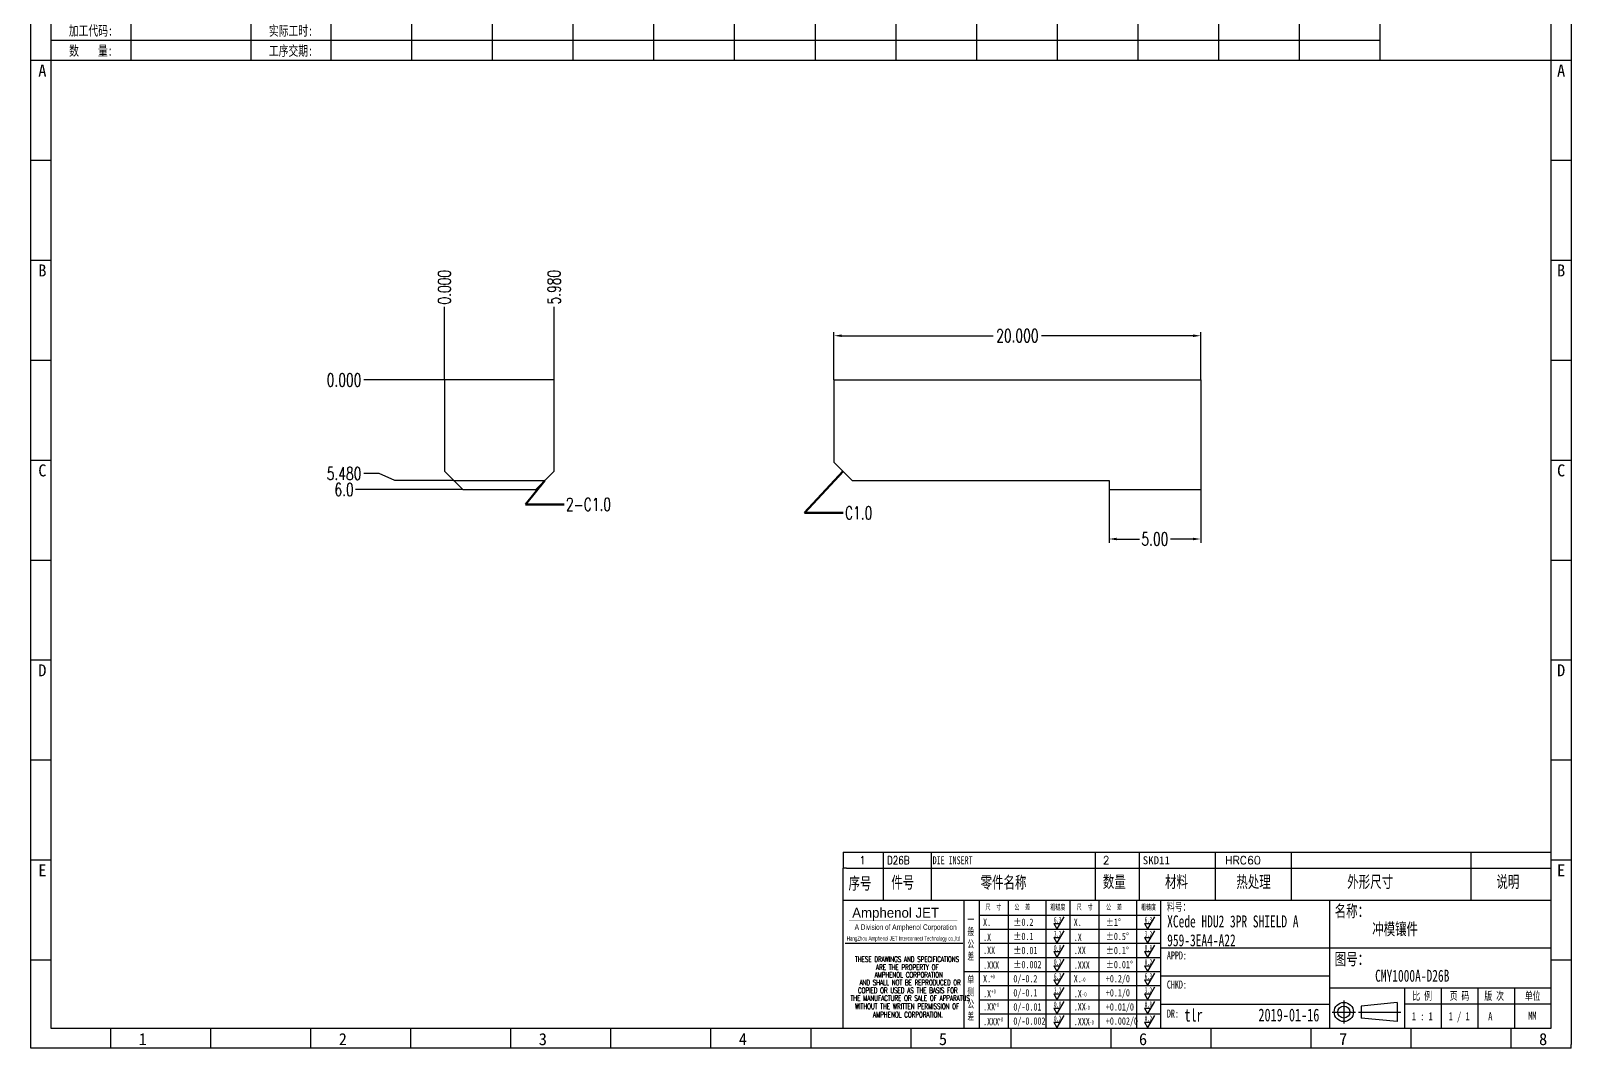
# Model space of a CAD drawing. Header units: millimetres. Extents: x -2852 to 5627, y -2271 to 1849.
# Drawn here: x -2097.1 to -2013.1, y -8.2 to 47.3 of the extents above; entities that cross this region are included whole.
import ezdxf
from ezdxf.enums import TextEntityAlignment as Align

# ---------------------------------------------------------------- set-up
doc = ezdxf.new("R2010")
doc.units = ezdxf.units.MM
doc.header["$PDSIZE"] = 3
for name, color, linetype in [('1', 7, 'Continuous'), ('41', 1, 'Continuous'), ('D03', 7, 'Continuous')]:
    doc.layers.add(name, color=color, linetype=linetype)
doc.styles.add('CH', font='仿宋_GB2312_0.ttf')
doc.styles.add('jet02', font='simplex.shx', dxfattribs={"width": 0.7})
doc.styles.add('SIMPLEX', font='SIMPLEX')
doc.styles.get("Standard").update_dxf_attribs({"font": '仿宋_GB2312_0.ttf', "width": 0.7})
doc.styles.add('TEXTSTYLE_1', font='TRIUMB.TTF')
doc.styles.add('TEXTSTYLE_2', font='TRIUM.TTF')
doc.styles.add('tk', font='', dxfattribs={"width": 0.7})
doc.styles.add('tk 2', font='仿宋_GB2312_0.ttf', dxfattribs={"width": 0.65})
doc.styles.add('tk 4', font='simplex.shx', dxfattribs={"width": 0.65, "bigfont": 'bigfont.shx'})
doc.styles.get('tk').set_extended_font_data('NSimSun')
doc.dimstyles.new('jet02', dxfattribs={"dimtxt": 3.5, "dimasz": 2.1, "dimexe": 1, "dimexo": 0, "dimgap": 0.5, "dimtad": 0, "dimtoh": 1, "dimdec": 3, "dimzin": 9, "dimdsep": 46, "dimtxsty": 'jet02', "dimcen": 0, "dimclrt": 256, "dimazin": 2, "dimtfac": 1, "dimtdec": 3, "dimtofl": 0, "dimtmove": 0, "dimatfit": 1, "dimfxl": 0, "dimarcsym": 0})

# ---------------------------------------------------------------- blocks, each defined once
blk = doc.blocks.new('A3-N')
at = {"layer": '1', "color": 1}
for p, q in [((0, 0), (0, 296.73)), ((0, 296.73), (420, 296.73)), ((21.82, 291.27), (21.82, 296.73)), ((49.09, 291.27), (49.09, 296.73)), ((76.36, 291.27), (76.36, 296.73)), ((103.64, 291.27), (103.64, 296.73)), ((103.64, 291.27), (103.64, 296.73)), ((103.64, 291.27), (103.64, 296.73)), ((130.91, 291.27), (130.91, 296.73)), ((158.18, 291.27), (158.18, 296.73)), ((185.45, 291.27), (185.45, 296.73)), ((212.73, 291.27), (212.73, 296.73)), ((240, 291.27), (240, 296.73)), ((267.27, 291.27), (267.27, 296.73)), ((294.55, 291.27), (294.55, 296.73)), ((321.82, 291.27), (321.82, 296.73)), ((349.09, 291.27), (349.09, 296.73)), ((376.36, 291.27), (376.36, 296.73)), ((403.64, 291.27), (403.64, 296.73)), ((420, 296.73), (420, 1)), ((5.45, 269.45), (0, 269.45)), ((420, 269.45), (414.55, 269.45)), ((5.45, 242.18), (0, 242.18)), ((420, 242.18), (414.55, 242.18)), ((5.45, 214.91), (0, 214.91)), ((420, 214.91), (414.55, 214.91)), ((5.45, 187.64), (0, 187.64)), ((420, 187.64), (414.55, 187.64)), ((5.45, 160.36), (0, 160.36)), ((420, 160.36), (414.55, 160.36)), ((5.45, 133.09), (0, 133.09)), ((420, 133.09), (414.55, 133.09)), ((5.45, 105.82), (0, 105.82)), ((420, 105.82), (414.55, 105.82)), ((5.45, 78.55), (0, 78.55)), ((420, 78.55), (414.55, 78.55)), ((5.45, 51.27), (0, 51.27)), ((420, 51.27), (414.55, 51.27)), ((222.45, 49.09), (221.45, 49.09)), ((221.45, 49.09), (221.45, 40.36)), ((222.45, 49.09), (414.55, 49.09)), ((232.36, 49.09), (232.36, 40.36)), ((245.45, 49.09), (245.45, 40.36)), ((290.18, 49.09), (290.18, 40.36)), ((302.18, 49.09), (302.18, 40.36)), ((322.91, 49.09), (322.91, 40.36)), ((343.64, 49.09), (343.64, 40.36)), ((392.73, 40.36), (392.73, 49.09)), ((258.55, 40.36), (258.55, 5.44)), ((266.45, 40.36), (266.45, 5.44)), ((276.78, 40.36), (276.78, 5.45)), ((291.18, 40.36), (291.18, 5.45)), ((301.51, 40.37), (301.51, 5.46)), ((308.01, 40.36), (308.01, 5.45)), ((354.09, 40.36), (354.09, 5.45)), ((308.01, 32.39), (258.55, 32.39)), ((308.01, 28.54), (258.55, 28.54)), ((414.55, 27.27), (308.01, 27.27)), ((5.45, 24), (0, 24)), ((308.01, 24.69), (258.55, 24.69)), ((420, 24), (414.55, 24)), ((308.01, 16.99), (258.55, 16.99)), ((354.09, 19.63), (308.01, 19.63)), ((308.01, 13.14), (258.55, 13.14)), ((414.55, 16.36), (354.09, 16.36)), ((374.55, 16.36), (374.55, 5.45)), ((384.55, 16.36), (384.55, 5.45)), ((394.55, 16.36), (394.55, 5.45)), ((404.55, 16.36), (404.55, 5.45)), ((308.01, 9.29), (258.55, 9.29)), ((308.01, 11.99), (354.09, 11.99)), ((372.51, 12.49), (362.69, 11.5)), ((362.69, 11.5), (362.69, 8.23)), ((372.51, 12.49), (372.51, 7.25)), ((414.55, 12), (374.55, 12)), ((21.82, 0), (21.82, 5.45)), ((49.09, 0), (49.09, 5.45)), ((76.36, 0), (76.36, 5.45)), ((103.64, 0), (103.64, 5.45)), ((130.91, 0), (130.91, 5.45)), ((158.18, 0), (158.18, 5.45)), ((185.45, 0), (185.45, 5.45)), ((212.73, 0), (212.73, 5.45)), ((240, 0), (240, 5.45)), ((267.27, 0), (267.27, 5.45)), ((294.55, 0), (294.55, 5.45)), ((321.82, 0), (321.82, 5.45)), ((349.09, 0), (349.09, 5.45)), ((372.51, 7.25), (362.69, 8.23)), ((376.36, 0), (376.36, 5.45)), ((403.64, 0), (403.64, 5.45)), ((1, 0), (0, 0)), ((420, 0), (1, 0)), ((420, 0), (420, 1))]:
    blk.add_line(p, q, dxfattribs=at)
at = {"layer": '1'}
for p, q in [((414.55, 278.18), (414.55, 284.73)), ((221.45, 40.36), (221.45, 5.45)), ((221.45, 40.36), (414.55, 40.36)), ((221.45, 40.36), (414.55, 40.36)), ((254.41, 40.36), (254.41, 5.45)), ((283.28, 40.36), (283.28, 5.45)), ((308.01, 36.24), (258.55, 36.24)), ((222.08, 28.67), (254.12, 28.67)), ((308.01, 20.84), (254.41, 20.84))]:
    blk.add_line(p, q, dxfattribs=at)
at = {"layer": '1', "color": 1, "ltscale": 0.05}
for p, q in [((278.93, 34.04), (279.79, 32.56)), ((278.93, 34.04), (280.65, 34.04)), ((281.68, 35.84), (279.79, 32.56)), ((303.66, 34.05), (304.52, 32.56)), ((303.66, 34.05), (305.38, 34.05)), ((306.41, 35.84), (304.52, 32.56)), ((278.93, 30.19), (279.79, 28.71)), ((278.93, 30.19), (280.65, 30.19)), ((281.68, 31.99), (279.79, 28.71)), ((303.66, 30.2), (305.38, 30.2)), ((303.66, 30.2), (304.52, 28.71)), ((306.41, 31.99), (304.52, 28.71)), ((278.93, 26.34), (279.79, 24.86)), ((278.93, 26.34), (280.65, 26.34)), ((281.68, 28.14), (279.79, 24.86)), ((303.66, 26.35), (304.52, 24.86)), ((303.66, 26.35), (305.38, 26.35)), ((306.41, 28.14), (304.52, 24.86)), ((278.93, 22.49), (280.65, 22.49)), ((278.93, 22.49), (279.79, 21.01)), ((281.68, 24.29), (279.79, 21.01)), ((303.66, 22.5), (305.38, 22.5)), ((303.66, 22.5), (304.52, 21.01)), ((306.41, 24.29), (304.52, 21.01)), ((278.93, 18.66), (279.79, 17.17)), ((278.93, 18.66), (280.65, 18.66)), ((281.68, 20.45), (279.79, 17.17)), ((303.66, 18.66), (304.52, 17.18)), ((303.66, 18.66), (305.38, 18.66)), ((306.41, 20.46), (304.52, 17.18)), ((278.93, 14.81), (280.65, 14.81)), ((278.93, 14.81), (279.79, 13.32)), ((281.68, 16.6), (279.79, 13.32)), ((281.68, 12.75), (279.79, 9.47)), ((303.66, 14.81), (305.38, 14.81)), ((303.66, 14.81), (304.52, 13.33)), ((306.41, 16.61), (304.52, 13.33)), ((306.41, 12.76), (304.52, 9.48)), ((278.93, 10.96), (279.79, 9.47)), ((278.93, 10.96), (280.65, 10.96)), ((281.68, 8.9), (279.79, 5.62)), ((303.66, 10.96), (304.52, 9.48)), ((303.66, 10.96), (305.38, 10.96)), ((306.41, 8.91), (304.52, 5.63)), ((278.93, 7.11), (279.79, 5.62)), ((278.93, 7.11), (280.65, 7.11)), ((303.66, 7.11), (305.38, 7.11)), ((303.66, 7.11), (304.52, 5.63))]:
    blk.add_line(p, q, dxfattribs=at)
at = {"layer": '1', "color": 1, "ltscale": 0.1}
for p, q in [((358.01, 13.02), (358.01, 6.71)), ((354.86, 9.87), (361.17, 9.87)), ((362.03, 9.87), (373.54, 9.87))]:
    blk.add_line(p, q, dxfattribs=at)
at = {"layer": '1'}
blk.add_lwpolyline([(221.45, 5.45), (414.55, 5.45), (414.55, 291.27), (5.45, 291.27), (5.45, 5.45), (414.55, 5.45)], dxfattribs=at)
at = {"layer": '1', "color": 7, "linetype": 'Continuous', "const_width": 0.123}
blk.add_lwpolyline([(223.11, 34.74), (252.6, 34.76)], dxfattribs=at)
at = {"layer": '1', "color": 1}
for radius in [2.62, 1.64]:
    blk.add_circle((358.01, 9.87), radius, dxfattribs=at)
at = {"layer": '41'}
for p, q in [((27.27, 291.27), (27.27, 269.45)), ((60, 291.27), (60, 269.45)), ((81.82, 291.27), (81.82, 269.45)), ((103.82, 291.27), (103.82, 269.45)), ((125.82, 291.27), (125.82, 269.45)), ((147.82, 291.27), (147.82, 269.45)), ((169.82, 291.27), (169.82, 269.45)), ((191.82, 291.27), (191.82, 269.45)), ((213.82, 291.27), (213.82, 269.45)), ((235.82, 291.27), (235.82, 269.45)), ((257.82, 291.27), (257.82, 269.45)), ((279.82, 291.27), (279.82, 269.45)), ((301.82, 291.27), (301.82, 269.45)), ((323.82, 291.27), (323.82, 269.45)), ((345.82, 291.27), (345.82, 269.45)), ((367.82, 291.27), (367.82, 269.45)), ((367.82, 285.82), (5.45, 285.82)), ((367.82, 280.36), (5.45, 280.36)), ((367.82, 274.91), (5.45, 274.91)), ((414.55, 269.45), (5.45, 269.45))]:
    blk.add_line(p, q, dxfattribs=at)
at = {"layer": '1', "color": 1}
for s, p in [('1', (29.64, 295.11)), ('2', (84.18, 295.11)), ('3', (138.73, 295.11)), ('4', (193.27, 295.11)), ('5', (247.82, 295.11)), ('6', (302.36, 295.11)), ('7', (356.91, 295.11)), ('8', (411.45, 295.11)), ('1', (30.53, 4.11)), ('2', (85.08, 4.11)), ('3', (139.62, 4.11)), ('4', (194.17, 4.11)), ('5', (248.72, 4.11)), ('6', (303.26, 4.11)), ('7', (357.81, 4.11)), ('8', (412.35, 4.11))]:
    blk.add_text(s, height=3.27, dxfattribs=at).set_placement(p, align=Align.TOP_CENTER)
at = {"layer": '1', "style": 'tk', "width": 0.7}
for s, p in [('投单日期:', (16.36, 288.55)), ('工    序:', (70.91, 288.55)), ('备注：', (375.51, 288.55)), ('交    期:', (16.36, 283.09)), ('预估工时:', (70.91, 283.09)), ('加工代码:', (16.36, 277.64)), ('实际工时:', (70.91, 277.64)), ('数    量:', (16.36, 272.18)), ('工序交期:', (70.91, 272.18))]:
    blk.add_text(s, height=2.727, dxfattribs=at).set_placement(p, align=Align.MIDDLE)
at = {"layer": '1', "color": 1}
for s, p in [('A', (2.04, 268.36)), ('B', (2.04, 213.82)), ('C', (2.04, 159.27)), ('D', (2.04, 104.73)), ('E', (2.04, 50.18))]:
    blk.add_text(s, height=3.27, dxfattribs=at).set_placement(p, align=Align.TOP_LEFT)
for s, p in [('A', (418.37, 268.36)), ('B', (418.37, 213.82)), ('C', (418.37, 159.27)), ('D', (418.37, 104.73)), ('E', (418.37, 50.18))]:
    blk.add_text(s, height=3.27, dxfattribs=at).set_placement(p, align=Align.TOP_RIGHT)
at = {"layer": '1', "color": 1, "style": 'tk 2', "width": 0.7}
for s, height, p in [('序号', 3.273, (222.96, 43.34)), ('件号', 3.273, (234.62, 43.61)), ('零件名称', 3.273, (258.97, 43.61)), ('数量', 3.273, (292.3, 43.78)), ('材料', 3.273, (309.27, 43.78)), ('热处理', 3.273, (328.71, 43.78)), ('外形尺寸', 3.273, (358.94, 43.78)), ('说明', 3.273, (399.61, 43.78)), ('料号：', 2.182, (309.77, 37.46)), ('名称：', 3.273, (355.52, 35.79)), ('图号：', 3.273, (355.52, 22.7)), ('比 例', 2.182, (376.69, 13.18)), ('页 码', 2.182, (386.85, 13.18)), ('版 次', 2.182, (396.31, 13.18)), ('单位', 2.182, (407.35, 13.18))]:
    blk.add_text(s, height=height, dxfattribs=at).set_placement(p)
at = {"layer": '1', "color": 7, "linetype": 'Continuous', "style": 'TEXTSTYLE_1'}
blk.add_text('Amphenol JET', height=2.7, dxfattribs=at).set_placement((223.96, 35.61))
at = {"layer": '1', "color": 7, "linetype": 'Continuous'}
for s, height, style, width, p in [('A Division of Amphenol Corporation', 1.5, 'TEXTSTYLE_2', 0.7, (224.64, 32.29)), ('HangZhou Amphenol JET Interconnect Technology co.,ltd ', 1.2, 'TEXTSTYLE_2', 0.6, (222.47, 29.36)), ('THESE DRAWINGS AND SPECIFICATIONS', 1.5, 'tk 4', 0.6, (224.73, 23.52)), ('ARE THE PROPERTY OF', 1.5, 'tk 4', 0.6, (230.45, 21.35)), ('AND SHALL NOT BE REPRODUCED OR', 1.5, 'tk 4', 0.6, (225.95, 17.17)), ('AMPHENOL CORPORATION', 1.5, 'tk 4', 0.6, (230.04, 19.27)), ('THE MANUFACTURE OR SALE OF APPARATUS', 1.5, 'tk 4', 0.6, (223.5, 12.92)), ('COPIED OR USED AS THE BASIS FOR', 1.5, 'tk 4', 0.6, (225.54, 15.02)), ('WITHOUT THE WRITTEN PERMISSION OF', 1.5, 'tk 4', 0.6, (224.73, 10.67)), ('AMPHENOL CORPORATION.', 1.5, 'tk 4', 0.6, (229.63, 8.4))]:
    blk.add_text(s, height=height, dxfattribs=dict(at, style=style, width=width)).set_placement(p)
at = {"layer": '1', "color": 1, "style": 'tk 2', "width": 0.7}
for s, p in [('X.', (259.64, 34.37)), ('%%P0.2', (267.9, 34.37)), ('X.', (284.37, 34.37)), ('%%P1%%D', (293.12, 34.37)), ('.X', (259.64, 30.28)), ('%%P0.1', (267.9, 30.52)), ('.X', (284.37, 30.28)), ('%%P0.5%%D', (293.12, 30.52)), ('.XX', (259.64, 26.71)), ('%%P0.01', (267.9, 26.67)), ('.XX', (284.37, 26.71)), ('%%P0.1%%D', (293.12, 26.67)), ('.XXX', (259.64, 22.68)), ('%%P0.002', (267.9, 22.82)), ('.XXX', (284.37, 22.68)), ('%%P0.01%%D', (293.12, 22.82)), ('X.', (259.64, 18.97)), ('0/-0.2', (267.9, 18.97)), ('X.', (284.37, 18.97)), ('+0.2/0', (293.12, 18.97)), ('.X', (259.64, 14.88)), ('0/-0.1', (267.9, 15.12)), ('.X', (284.37, 14.88)), ('+0.1/0', (293.12, 15.12)), ('.XX', (259.64, 11.31)), ('0/-0.01', (267.9, 11.27)), ('0/-0.002', (267.9, 7.42)), ('.XX', (284.37, 11.31)), ('+0.01/0', (293.12, 11.27)), ('+0.002/0', (293.12, 7.42)), ('.XXX', (259.64, 7.28)), ('.XXX', (284.37, 7.28))]:
    blk.add_text(s, height=2, dxfattribs=at).set_placement(p, align=Align.MIDDLE_LEFT)
at = {"layer": '1', "color": 1, "ltscale": 0.05, "style": 'tk 2', "width": 0.5}
for s, p in [('6.3', (279.01, 34.26)), ('6.3', (303.74, 34.27)), ('3.2', (279.01, 30.41)), ('3.2', (303.74, 30.42)), ('0.8', (279.01, 26.56)), ('0.8', (303.74, 26.57)), ('0.2', (279.01, 22.71)), ('0.2', (303.74, 22.72)), ('6.3', (279.01, 18.87)), ('6.3', (303.74, 18.88)), ('3.2', (279.01, 15.02)), ('0.8', (279.01, 11.17)), ('3.2', (303.74, 15.03)), ('0.8', (303.74, 11.18)), ('0.2', (279.01, 7.32)), ('0.2', (303.74, 7.33))]:
    blk.add_text(s, height=1.6, dxfattribs=at).set_placement(p)
at = {"layer": '1', "style": 'tk 2', "width": 0.7}
for s, p in [('APPD:', (309.77, 24.21)), ('CHKD:', (309.77, 16.27)), ('DR:', (309.77, 8.35))]:
    blk.add_text(s, height=2.182, dxfattribs=at).set_placement(p)
at = {"layer": '1', "color": 7, "style": 'tk 2', "width": 0.7}
blk.add_text('MM', height=2.182, dxfattribs=at).set_placement((408.31, 7.75))
at = {"layer": '1', "color": 1, "ltscale": 0.05, "char_height": 1.5, "width": 6.3627, "attachment_point": 1, "style": 'tk 2'}
for s, insert in [('尺  寸', (260.31, 39.25)), ('公  差', (268.17, 39.25)), ('粗糙度', (277.98, 39.25)), ('尺  寸', (285.2, 39.25)), ('公  差', (293.18, 39.25)), ('粗糙度', (302.71, 39.26))]:
    blk.add_mtext(s, dxfattribs=dict(at, insert=insert))
at = {"layer": '1', "ltscale": 0.05, "char_height": 2, "width": 2.5195, "attachment_point": 1, "style": 'tk 2'}
for s, insert in [('一般公差', (255.39, 36.11)), ('单侧公差', (255.39, 19.71))]:
    blk.add_mtext(s, dxfattribs=dict(at, insert=insert))
at = {"layer": '1', "color": 1, "ltscale": 0.05, "char_height": 1.2, "width": 5.1396, "attachment_point": 1, "line_spacing_factor": 0.8, "style": 'tk 2'}
for s, insert in [('+0', (261.58, 20.13)), ('-0', (286.31, 19.33)), ('+0', (261.88, 16.09)), ('-0', (286.61, 15.29)), ('+0', (262.79, 12.45)), ('+0', (263.87, 8.44)), ('-0', (287.51, 11.65)), ('-0', (288.59, 7.64))]:
    blk.add_mtext(s, dxfattribs=dict(at, insert=insert))
at = {"layer": '1', "style": 'tk 2', "width": 0.7}
for tag, p in [('PATR-NO1', (309.84, 32.96)), ('TITLE', (365.74, 30.9)), ('PATR-NO2', (309.84, 27.81)), ('DWG-NO:', (366.54, 18.14))]:
    blk.add_attdef(tag, p, '', height=3.27, dxfattribs=at)
at = {"layer": '1', "color": 1, "style": 'tk 2', "width": 0.7}
for tag, p in [('DRAW', (314.55, 7.27)), ('DATE', (334.72, 7.32))]:
    blk.add_attdef(tag, p, '', height=3.49, dxfattribs=at)
at = {"layer": '1', "style": 'tk 2', "width": 0.7}
for tag, p in [('SCALE', (376.55, 8.73)), ('SHEET', (386.6, 8.72)), ('REV', (397.38, 8.73))]:
    blk.add_attdef(tag, text='', height=2.18, dxfattribs=at).set_placement(p, align=Align.MIDDLE_LEFT)
blk = doc.blocks.new('FB3')
at = {"layer": '1', "color": 1}
for p, q in [((0, 4.36), (193.09, 4.36)), ((0, 4.36), (0, 0)), ((10.91, 4.36), (10.91, 0)), ((24, 4.36), (24, 0)), ((68.73, 4.36), (68.73, 0)), ((80.73, 4.36), (80.73, 0)), ((101.45, 4.36), (101.45, 0)), ((122.18, 4.36), (122.18, 0)), ((171.27, 0), (171.27, 4.36))]:
    blk.add_line(p, q, dxfattribs=at)
at = {"layer": '1'}
for tag, style, p in [('ITEM', 'SIMPLEX', (4.36, 2.18)), ('PARTNO', 'SIMPLEX', (12, 2.18)), ('QTY', 'SIMPLEX', (74.18, 2.18)), ('MATL', 'CH', (81.72, 2.18)), ('FINISH', 'SIMPLEX', (104.17, 2.18)), ('SPEC', 'SIMPLEX', (130.91, 2.18)), ('REMARK', 'SIMPLEX', (174.06, 2.18))]:
    blk.add_attdef(tag, text='', height=2.18, dxfattribs=dict(at, style=style)).set_placement(p, align=Align.MIDDLE_LEFT)
at = {"layer": '1', "style": 'tk', "width": 0.7}
blk.add_attdef('DIE', text='', height=2.18, dxfattribs=at).set_placement((24.43, 2.18), align=Align.MIDDLE_LEFT)
blk = doc.blocks.new('*D1310')
at = {"layer": '41', "ltscale": 0.05}
blk.add_line((-1159.31, -2424.19), (-1163.702, -2424.19), dxfattribs=at)
at = {"layer": 'Defpoints', "color": 0, "ltscale": 0.05}
for p in [(-1163.702, -2424.19), (-1159.31, -2424.19), (-1159.31, -2424.19)]:
    blk.add_point(p, dxfattribs=at)
at = {"layer": '41', "ltscale": 0.05, "insert": (-1164.782, -2424.19), "char_height": 0.7, "attachment_point": 5, "style": 'jet02'}
blk.add_mtext('0.000', dxfattribs=at)
blk = doc.blocks.new('*D1311')
at = {"layer": '41', "ltscale": 0.05}
blk.add_line((-1158.31, -2430.17), (-1164.168, -2430.17), dxfattribs=at)
at = {"layer": 'Defpoints', "color": 0, "ltscale": 0.05}
for p in [(-1159.31, -2424.19), (-1164.168, -2430.17), (-1158.31, -2430.17)]:
    blk.add_point(p, dxfattribs=at)
at = {"layer": '41', "ltscale": 0.05, "insert": (-1164.782, -2430.17), "char_height": 0.7, "attachment_point": 5, "style": 'jet02'}
blk.add_mtext('6.0', dxfattribs=at)
blk = doc.blocks.new('*D1312')
at = {"layer": '41', "ltscale": 0.05}
for p, q in [((-1162.862, -2429.295), (-1163.702, -2429.295)), ((-1162.022, -2429.67), (-1162.862, -2429.295)), ((-1158.81, -2429.67), (-1162.022, -2429.67))]:
    blk.add_line(p, q, dxfattribs=at)
at = {"layer": 'Defpoints', "color": 0, "ltscale": 0.05}
for p in [(-1159.31, -2424.19), (-1163.702, -2429.295), (-1158.81, -2429.67)]:
    blk.add_point(p, dxfattribs=at)
at = {"layer": '41', "ltscale": 0.05, "insert": (-1164.782, -2429.295), "char_height": 0.7, "attachment_point": 5, "style": 'jet02'}
blk.add_mtext('5.480', dxfattribs=at)
blk = doc.blocks.new('*D1313')
at = {"layer": '41', "ltscale": 0.05}
blk.add_line((-1159.31, -2424.19), (-1159.31, -2420.207), dxfattribs=at)
at = {"layer": 'Defpoints', "color": 0, "ltscale": 0.05}
for p in [(-1159.31, -2420.207), (-1159.31, -2424.19), (-1159.31, -2424.19)]:
    blk.add_point(p, dxfattribs=at)
at = {"layer": '41', "ltscale": 0.05, "insert": (-1159.31, -2419.127), "char_height": 0.7, "attachment_point": 5, "rotation": 90, "style": 'jet02'}
blk.add_mtext('0.000', dxfattribs=at)
blk = doc.blocks.new('*D1314')
at = {"layer": '41', "ltscale": 0.05}
blk.add_line((-1153.33, -2424.19), (-1153.33, -2420.207), dxfattribs=at)
at = {"layer": 'Defpoints', "color": 0, "ltscale": 0.05}
for p in [(-1153.33, -2420.207), (-1159.31, -2424.19), (-1153.33, -2424.19)]:
    blk.add_point(p, dxfattribs=at)
at = {"layer": '41', "ltscale": 0.05, "insert": (-1153.33, -2419.127), "char_height": 0.7, "attachment_point": 5, "rotation": 90, "style": 'jet02'}
blk.add_mtext('5.980', dxfattribs=at)
blk = doc.blocks.new('*D1315')
at = {"layer": '41', "ltscale": 0.05}
for p, q in [((-1138.067, -2424.19), (-1138.067, -2421.577)), ((-1118.067, -2424.19), (-1118.067, -2421.577)), ((-1137.647, -2421.777), (-1129.381, -2421.777)), ((-1118.487, -2421.777), (-1126.754, -2421.777))]:
    blk.add_line(p, q, dxfattribs=at)
for points in [[(-1137.647, -2421.707), (-1137.647, -2421.847), (-1138.067, -2421.777)], [(-1118.487, -2421.707), (-1118.487, -2421.847), (-1118.067, -2421.777)]]:
    blk.add_solid(points, dxfattribs=at)
at = {"layer": 'Defpoints', "color": 0, "ltscale": 0.05}
for p in [(-1118.067, -2421.777), (-1138.067, -2424.19), (-1118.067, -2424.19)]:
    blk.add_point(p, dxfattribs=at)
at = {"layer": '41', "ltscale": 0.05, "insert": (-1128.067, -2421.777), "char_height": 0.7, "attachment_point": 5, "style": 'jet02'}
blk.add_mtext('20.000', dxfattribs=at)
blk = doc.blocks.new('*D1316')
at = {"layer": '41', "ltscale": 0.05}
for p, q in [((-1123.067, -2430.17), (-1123.067, -2433.068)), ((-1118.067, -2430.17), (-1118.067, -2433.068)), ((-1122.647, -2432.868), (-1121.414, -2432.868)), ((-1118.487, -2432.868), (-1119.721, -2432.868))]:
    blk.add_line(p, q, dxfattribs=at)
for points in [[(-1122.647, -2432.798), (-1122.647, -2432.938), (-1123.067, -2432.868)], [(-1118.487, -2432.798), (-1118.487, -2432.938), (-1118.067, -2432.868)]]:
    blk.add_solid(points, dxfattribs=at)
at = {"layer": 'Defpoints', "color": 0, "ltscale": 0.05}
for p in [(-1123.067, -2430.17), (-1118.067, -2430.17), (-1123.067, -2432.868)]:
    blk.add_point(p, dxfattribs=at)
at = {"layer": '41', "ltscale": 0.05, "insert": (-1120.567, -2432.868), "char_height": 0.7, "attachment_point": 5, "style": 'jet02'}
blk.add_mtext('5.00', dxfattribs=at)

msp = doc.modelspace()

# ---------------------------------------------------------------- linework, layer by layer
at = {"layer": '1', "ltscale": 0.05}
for p, q in [((-2053.2751, 28.2395), (-2033.2751, 28.2395)), ((-2053.2751, 28.2395), (-2053.2751, 23.7595)), ((-2033.2751, 28.2395), (-2033.2751, 22.2595)), ((-2052.2751, 22.7595), (-2053.2751, 23.7595)), ((-2052.2751, 22.7595), (-2038.2751, 22.7595)), ((-2038.2751, 22.7595), (-2038.2751, 22.2595)), ((-2038.2751, 22.2595), (-2033.2751, 22.2595))]:
    msp.add_line(p, q, dxfattribs=at)
at = {"layer": 'D03', "ltscale": 0.05}
for p, q in [((-2074.518, 28.2395), (-2074.518, 23.2595)), ((-2068.538, 28.2395), (-2074.518, 28.2395)), ((-2068.538, 23.2595), (-2068.538, 28.2395)), ((-2074.518, 23.2595), (-2073.518, 22.2595)), ((-2074.018, 22.7595), (-2069.038, 22.7595)), ((-2069.538, 22.2595), (-2068.538, 23.2595)), ((-2073.518, 22.2595), (-2069.538, 22.2595))]:
    msp.add_line(p, q, dxfattribs=at)

# ---------------------------------------------------------------- block references
at = {"layer": '1', "ltscale": 0.05, "xscale": 0.2000000000000455, "yscale": 0.2000000000000455, "zscale": 0.2000000000000455}
msp.add_blockref('A3-N', (-2097.0734, -8.2217), dxfattribs=at).add_auto_attribs({'DWG-NO:': 'CMY1000A-D26B', 'TITLE': '冲模镶件', 'REV': 'A', 'SHEET': '1 / 1', 'DRAW': 'tlr', 'DATE': '2019-01-16', 'PATR-NO1': 'XCede HDU2 3PR SHIELD A', 'PATR-NO2': '959-3EA4-A22', 'SCALE': '1 : 1'})
at = {"layer": '1', "ltscale": 0.05}
ref = msp.add_blockref('FB3', (-2052.7825, 1.5965), dxfattribs=dict(at, xscale=0.2000000000000455, yscale=0.2000000000000455, zscale=0.2000000000000455))
ref.add_attrib('PARTNO', 'D26B', dxfattribs={"height": 0.43636, "style": 'SIMPLEX', "width": 0.8}).set_placement((-2050.3825, 2.0328), align=Align.MIDDLE_LEFT)
ref.add_attrib('ITEM', '1', dxfattribs={"height": 0.4364, "style": 'SIMPLEX'}).set_placement((-2051.9097, 2.0328), align=Align.MIDDLE_LEFT)
ref.add_attrib('DIE', 'DIE INSERT', dxfattribs={"height": 0.43636, "style": 'tk', "width": 0.7}).set_placement((-2047.8964, 2.0328), align=Align.MIDDLE_LEFT)
ref.add_attrib('QTY', '2', dxfattribs={"height": 0.4364, "style": 'SIMPLEX'}).set_placement((-2038.6226, 2.0328), align=Align.MIDDLE_LEFT)
ref.add_attrib('MATL', 'SKD11', dxfattribs={"height": 0.43636, "style": 'CH'}).set_placement((-2036.4393, 2.0328), align=Align.MIDDLE_LEFT)
ref.add_attrib('FINISH', 'HRC60', dxfattribs={"height": 0.43636, "style": 'SIMPLEX'}).set_placement((-2031.9479, 2.0328), align=Align.MIDDLE_LEFT)

# ---------------------------------------------------------------- texts
at = {"layer": '41', "ltscale": 0.05, "char_height": 0.7, "attachment_point": 4, "style": 'jet02'}
for s, insert in [('2-C1.0', (-2067.8892, 21.4471)), ('C1.0', (-2052.6751, 20.9871))]:
    msp.add_mtext(s, dxfattribs=dict(at, insert=insert))

# ---------------------------------------------------------------- dimensions: what is measured, and where the dimension line sits
at = {"layer": '41', "ltscale": 0.05}
for feature_location, offset, dtype, origin, override, picture, middle, set_off in [((-2074.518008484, 28.2395018832), (0, 3.9829019975), 1, (-2074.518008484, 28.2395018832), {"dimscale": 0.2, "dimtoh": 0, "dimzin": 1, "dimclrd": 256, "dimclre": 256, "dimadec": 3, "dimazin": 0, "dimatfit": 3, "dimlwd": 65535, "dimlwe": 65535}, '*D1313', (-2074.518008484, 33.3024038807), (-915.2077048823, 2452.4298167741)), ((-2068.538, 28.2395), (0, 3.9829), 1, (-2074.518, 28.2395), {"dimscale": 0.2, "dimtoh": 0, "dimzin": 1, "dimclrd": 256, "dimclre": 256, "dimadec": 3, "dimazin": 0, "dimatfit": 3, "dimlwd": 65535, "dimlwe": 65535}, '*D1314', (-2068.538, 33.3024), (-915.2077, 2452.4298)), ((-2074.518008484, 28.2395018832), (-4.3913121664, 0), 0, (-2074.518008484, 28.2395018832), {"dimscale": 0.2, "dimtoh": 0, "dimzin": 1, "dimclrd": 256, "dimclre": 256, "dimadec": 3, "dimazin": 0, "dimatfit": 3, "dimlwd": 65535, "dimlwe": 65535}, '*D1310', (-2079.9893206504, 28.2395018832), (-915.2077048823, 2452.4298167741)), ((-2074.018, 22.7595), (-4.8913, 0.375), 0, (-2074.518, 28.2395), {"dimscale": 0.2, "dimtoh": 0, "dimzin": 1, "dimclrd": 256, "dimclre": 256, "dimadec": 3, "dimazin": 0, "dimatfit": 3, "dimlwd": 65535, "dimlwe": 65535}, '*D1312', (-2079.9893, 23.1345), (-915.2077, 2452.4298)), ((-2073.518, 22.2595), (-5.858, 0), 0, (-2074.518, 28.2395), {"dimscale": 0.2, "dimtoh": 0, "dimdec": 1, "dimzin": 1, "dimclrd": 256, "dimclre": 256, "dimadec": 1, "dimazin": 0, "dimatfit": 3, "dimlwd": 65535, "dimlwe": 65535}, '*D1311', (-2079.9893, 22.2595), (-915.2077, 2452.4298))]:
    dim = msp.add_ordinate_dim(feature_location=feature_location, offset=offset, dtype=dtype, origin=origin, dimstyle='jet02', override=override, dxfattribs=at)
    dim.commit()
    dim.dimension.update_dxf_attribs({"geometry": picture, "text_midpoint": middle, "insert": set_off})
for base, p1, p2, override, picture, middle in [((-2033.2751, 30.6529), (-2053.2751, 28.2395), (-2033.2751, 28.2395), {"dimscale": 0.2, "dimtoh": 0, "dimzin": 1, "dimclrd": 256, "dimclre": 256, "dimadec": 3, "dimazin": 0, "dimatfit": 3, "dimlwd": 65535, "dimlwe": 65535}, '*D1315', (-2043.2751, 30.6529)), ((-2038.2751, 19.5615), (-2033.2751, 22.2595), (-2038.2751, 22.2595), {"dimscale": 0.2, "dimtoh": 0, "dimdec": 2, "dimzin": 1, "dimclrd": 256, "dimclre": 256, "dimazin": 0, "dimatfit": 3, "dimlwd": 65535, "dimlwe": 65535}, '*D1316', (-2035.7751, 19.5615))]:
    dim = msp.add_linear_dim(base=base, p1=p1, p2=p2, dimstyle='jet02', override=override, dxfattribs=at)
    dim.commit()
    dim.dimension.update_dxf_attribs({"geometry": picture, "text_midpoint": middle, "insert": (-915.2077, 2452.4298)})

# ---------------------------------------------------------------- leaders
at = {"layer": '41', "ltscale": 0.05, "annotation_type": 0, "has_hookline": 1, "hookline_direction": 0}
for points, override, text_width in [([(-2069.038, 22.7595), (-2070.0892, 21.4471), (-2067.9892, 21.4471)], {"dimscale": 0.2, "dimtoh": 0, "dimzin": 1, "dimclrd": 256, "dimclre": 256, "dimadec": 3, "dimazin": 0, "dimatfit": 3, "dimlwd": 65535, "dimlwe": 65535}, 2.4967), ([(-2052.7751, 23.2595), (-2054.8751, 20.9871), (-2052.7751, 20.9871)], {"dimscale": 0.2, "dimtoh": 0, "dimdec": 2, "dimzin": 1, "dimclrd": 256, "dimclre": 256, "dimazin": 0, "dimatfit": 3, "dimlwd": 65535, "dimlwe": 65535}, 1.4233)]:
    msp.add_leader(points, dimstyle='jet02', override=override, dxfattribs=dict(at, text_width=text_width))

doc.saveas('drawing.dxf')
